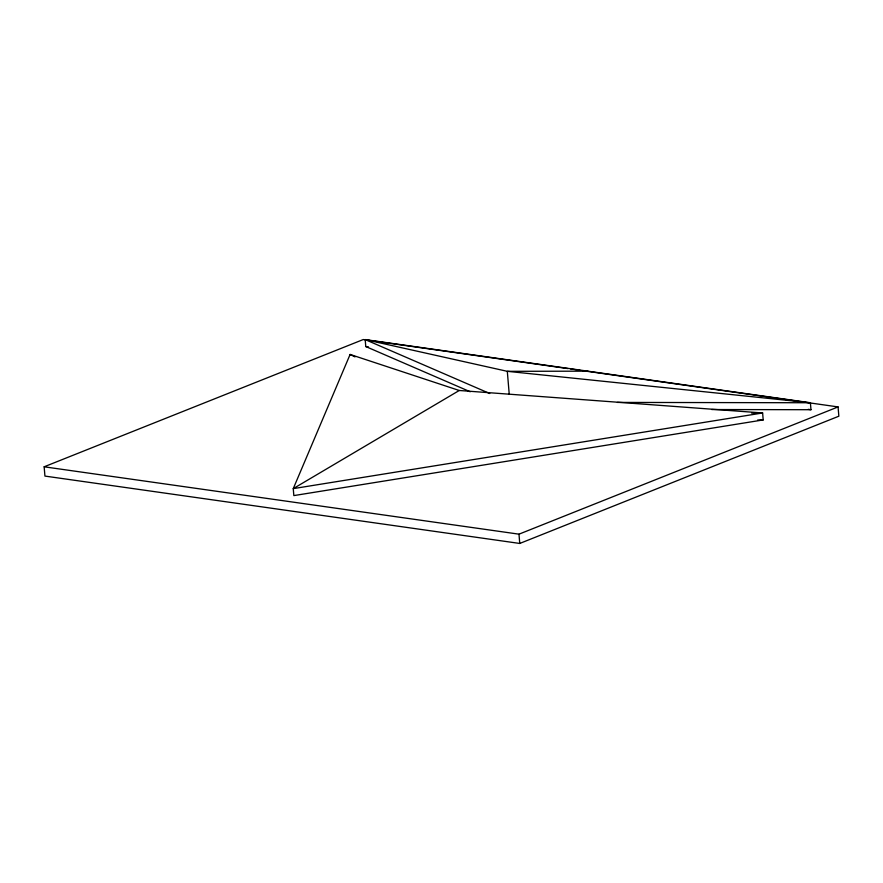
<?xml version="1.0" encoding="UTF-8"?>
<svg xmlns="http://www.w3.org/2000/svg" width="883" height="883" viewBox="0 0 883 883"><rect width="100%" height="100%" fill="white"/><g stroke="black" fill="none" stroke-linecap="round" stroke-linejoin="round"><path stroke-width="1.32" d="M350.109 354.447L293.255 488.63L293.84 495.595L763.199 419.922L762.625 412.968L459.259 390.485L350.109 354.447L355.021 356.898M459.259 390.485L293.255 488.63L762.625 412.968L751.632 413.101M582.912 370.717L838.066 406.92L838.85 416.202L519.756 543.453L44.934 476.08L44.15 466.798L363.244 339.547L567.912 368.586M44.15 466.798L518.983 534.171L838.066 406.92M757.702 419.999L763.199 419.922M587.802 371.169L507.306 371.324L365.198 339.591L365.772 346.544L470.22 391.765M617.416 402.416L810.395 402.747L810.969 409.712L711.731 409.535M570.639 368.973L580.186 370.33M365.772 346.544L368.509 346.931M808.243 409.326L810.969 409.712M489.767 393.52L365.198 339.591L810.395 402.747L507.306 371.324L509.226 394.171M518.983 534.171L519.756 543.453"/></g></svg>
